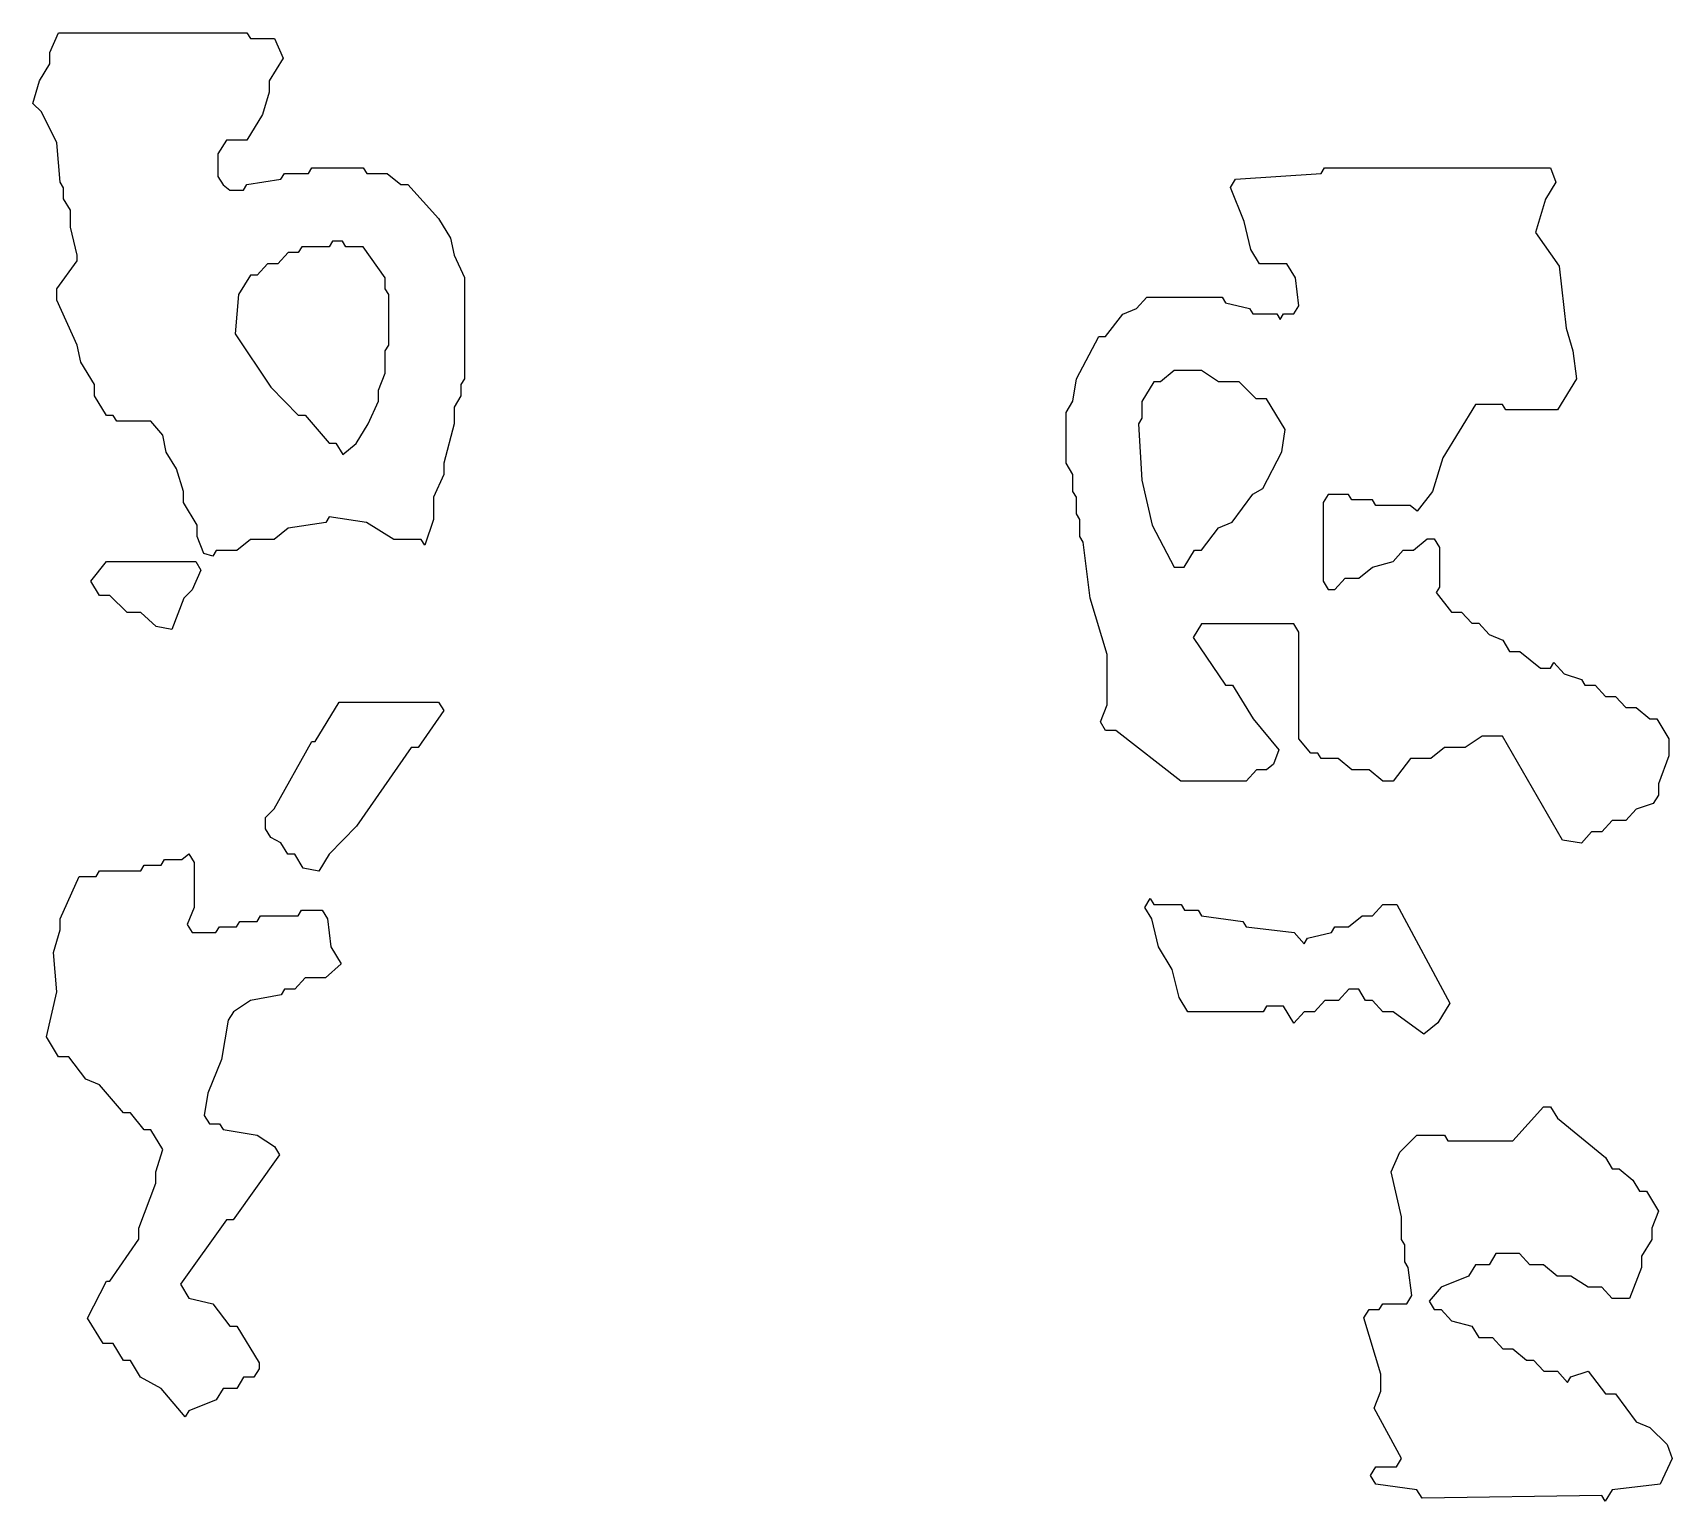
# Model space of a CAD drawing. Header units: millimetres. Extents: x 0 to 3749, y 0 to 781.
# Drawn here: x 0 to 799, y 66 to 781 of the extents above.
import ezdxf

# ---------------------------------------------------------------- set-up
doc = ezdxf.new("R2010")
doc.units = ezdxf.units.MM
doc.layers.add('Y', color=7, linetype='Continuous')

msp = doc.modelspace()

# ---------------------------------------------------------------- linework, layer by layer
at = {"layer": 'Y'}
for points in [[(80.01, 535.38), (80.01, 540.85), (73.35, 551.8), (73.35, 557.29), (70.02, 568.22), (65.02, 576.43), (63.35, 584.64), (57.57, 591.43), (40.89, 591.43), (39.22, 594.17), (35.89, 594.17), (30.01, 603.82), (30.01, 609.3), (23.35, 620.24), (21.68, 628.46), (11.68, 650.38), (11.68, 655.91), (21.68, 669.6), (21.68, 672.29), (18.35, 685.98), (18.35, 694.18), (15.01, 699.66), (15.01, 705.13), (13.35, 707.87), (11.68, 727.04), (4.2, 742.07), (0, 746.2), (3.35, 757.23), (8.35, 765.43), (8.35, 770.9), (12.55, 780.56), (104.34, 780.56), (106, 777.82), (117.68, 777.82), (121.89, 768.13), (115.21, 757.16), (115.21, 751.69), (111.87, 740.72), (104.34, 728.34), (94.34, 728.34), (90.21, 721.56), (90.21, 710.67), (92.69, 706.6), (95.98, 703.89), (102.56, 703.89), (104.22, 706.62), (120.89, 709.36), (122.56, 712.11), (134.22, 712.11), (135.89, 714.85), (161, 714.85), (162.67, 712.11), (172.65, 712.11), (179.32, 706.63), (182.66, 706.63), (197.69, 690.16), (203.54, 680.56), (205.21, 672.34), (210.21, 661.37), (210.21, 612.04), (208.55, 609.3), (208.55, 603.82), (205.21, 598.35), (205.21, 590.15), (200.21, 570.98), (200.21, 565.5), (195.21, 554.54), (195.21, 543.6), (190.97, 531.06), (189.22, 533.93), (175.92, 533.93), (162.58, 542.15), (144.33, 544.87), (142.67, 542.15), (124.32, 539.41), (117.65, 533.93), (105.98, 533.93), (99.32, 528.45), (89.34, 528.45), (87.66, 525.7), (83.37, 527.11), (80.01, 535.38)], [(715.89, 438.1), (705.98, 438.1), (697.64, 432.62), (687.65, 432.62), (680.98, 427.15), (671, 427.15), (662.66, 416.19), (657.58, 416.19), (650.91, 421.67), (642.58, 421.67), (635.91, 427.15), (627.56, 427.15), (625.89, 429.88), (622.57, 429.88), (616.68, 436.79), (616.68, 488.82), (614.22, 492.86), (569.34, 492.86), (565.23, 486.12), (581, 462.94), (584.34, 462.94), (594.36, 446.47), (606.89, 431.37), (604.36, 424.45), (600.98, 421.67), (595.99, 421.67), (590.99, 416.19), (559.25, 416.19), (527.58, 440.84), (522.56, 440.84), (520, 445.03), (523.35, 453.28), (523.35, 477.89), (515.02, 505.26), (511.68, 532.63), (510.01, 535.37), (510.01, 543.59), (508.35, 546.32), (508.35, 554.54), (506.68, 557.28), (506.68, 565.49), (503.35, 570.97), (503.35, 595.67), (506.68, 601.15), (508.35, 612.1), (519.22, 632.7), (522.56, 632.7), (530.88, 643.64), (537.55, 646.38), (542.57, 651.87), (579.34, 651.87), (581.01, 649.12), (592.68, 646.38), (594.34, 643.65), (606, 643.65), (607.61, 641.01), (609.22, 643.65), (614.22, 643.65), (616.68, 647.68), (615.02, 661.32), (610.89, 668.1), (597.56, 668.1), (593.35, 675), (590.02, 688.7), (583.34, 705.17), (585.89, 709.37), (627.55, 712.1), (629.22, 714.85), (739.35, 714.85), (741.89, 707.89), (736.87, 699.64), (731.89, 683.28), (743.54, 666.87), (746.88, 636.73), (750.21, 625.78), (751.88, 612.04), (742.67, 596.91), (717.56, 596.91), (715.89, 599.65), (702.67, 599.65), (686.87, 573.69), (681.87, 557.26), (674.3, 547.58), (670.91, 550.36), (654.22, 550.36), (652.56, 553.1), (642.56, 553.1), (640.89, 555.84), (631, 555.84), (628.55, 551.8), (628.55, 513.52), (631, 509.49), (634.24, 509.49), (639.24, 514.96), (645.91, 514.96), (652.57, 520.43), (662.56, 523.17), (667.57, 528.65), (672.58, 528.65), (679.24, 534.13), (682.67, 534.13), (685.21, 529.95), (685.21, 510.73), (683.57, 508.03), (691, 498.54), (695.99, 498.54), (700.99, 493.06), (704.32, 493.06), (709.34, 487.57), (716.01, 484.83), (719.34, 479.37), (724.32, 479.37), (734.32, 471.15), (739.22, 471.15), (740.93, 473.96), (746, 468.4), (754.35, 465.66), (756, 462.94), (760.99, 462.94), (765.99, 457.46), (770.99, 457.46), (775.99, 451.99), (780.98, 451.99), (787.65, 446.51), (791, 446.51), (796.88, 436.86), (796.88, 428.6), (791.88, 414.91), (791.88, 409.42), (789.35, 405.26), (781, 402.52), (775.99, 397.03), (769.32, 397.03), (764.32, 391.55), (759.32, 391.55), (754.32, 386.07), (745.05, 387.45), (715.89, 438.1)], [(157.54, 580.65), (163.36, 590.21), (168.35, 601.14), (168.35, 606.61), (171.68, 614.82), (171.68, 625.79), (173.35, 628.52), (173.35, 653.11), (171.68, 655.85), (171.68, 661.32), (160.9, 676.31), (152.56, 676.31), (150.89, 679.05), (146, 679.05), (144.34, 676.31), (131, 676.31), (129.34, 673.57), (124.32, 673.57), (119.32, 668.1), (114.32, 668.1), (109.32, 662.62), (106, 662.62), (100.21, 653.11), (98.55, 634), (116.02, 608.02), (129.32, 594.37), (132.66, 594.37), (144.33, 580.68), (147.67, 580.68), (150.97, 575.25), (157.54, 580.65)], [(560.89, 520.44), (565.89, 528.65), (569.23, 528.65), (577.55, 539.59), (584.22, 542.33), (594.21, 556.01), (599.21, 558.75), (608.35, 576.5), (610.01, 587.4), (600.89, 602.38), (595.91, 602.38), (587.57, 610.6), (577.58, 610.6), (569.25, 616.07), (555.98, 616.07), (549.32, 610.6), (546, 610.6), (540.21, 601.09), (540.21, 592.87), (538.55, 590.14), (540.21, 562.8), (545.21, 540.91), (556.01, 520.44), (560.89, 520.44)], [(52.57, 498.34), (45.91, 498.34), (37.57, 506.55), (32.56, 506.55), (28.33, 513.5), (35.9, 523.18), (79.34, 523.18), (81.89, 518.98), (77.7, 509.33), (73.53, 505.22), (67.68, 490.11), (60.07, 491.5), (52.57, 498.34)], [(124.22, 380.6), (120.88, 386.1), (115.88, 388.84), (113.35, 392.99), (113.35, 398.54), (117.53, 402.66), (135.89, 435.56), (137.56, 435.56), (149.22, 454.73), (197.67, 454.73), (200.23, 450.52), (187.67, 432.62), (184.33, 432.62), (157.69, 394.32), (144.36, 380.64), (139.33, 372.37), (131.72, 373.76), (127.56, 380.6), (124.22, 380.6)], [(47.56, 134.17), (44.22, 134.17), (39.22, 142.38), (34.22, 142.38), (26.67, 154.8), (35.89, 172.7), (37.56, 172.7), (51.68, 193.17), (51.68, 198.63), (60.01, 220.54), (60.01, 226.01), (63.34, 236.93), (57.56, 246.43), (54.23, 246.43), (47.57, 254.65), (44.23, 254.65), (32.55, 268.35), (25.88, 271.09), (17.56, 282.03), (12.56, 282.03), (6.67, 291.69), (11.68, 313.62), (10.01, 332.79), (13.35, 343.75), (13.35, 349.23), (22.55, 369.85), (30.89, 369.85), (32.56, 372.58), (52.56, 372.58), (54.22, 375.32), (62.56, 375.32), (64.22, 378.06), (72.58, 378.06), (75.97, 380.85), (78.55, 376.62), (78.55, 354.67), (75.22, 346.48), (77.67, 342.46), (89.22, 342.46), (90.89, 345.2), (99.22, 345.2), (100.89, 347.94), (109.22, 347.94), (110.89, 350.68), (129.22, 350.68), (130.89, 353.42), (141, 353.42), (143.54, 349.24), (145.21, 335.55), (150.24, 327.29), (142.65, 320.36), (132.66, 320.36), (127.66, 314.88), (122.67, 314.88), (121.01, 312.15), (105.98, 309.41), (97.69, 303.96), (95.21, 299.89), (91.88, 280.73), (85.21, 264.3), (83.55, 253.4), (86, 249.37), (91, 249.37), (92.67, 246.62), (109.32, 243.89), (117.69, 238.39), (120.23, 234.21), (97.66, 202.62), (94.33, 202.62), (71.9, 171.23), (76.01, 164.48), (87.67, 161.74), (96, 150.8), (99.34, 150.8), (110.21, 132.93), (110.21, 130.13), (107.67, 125.95), (102.67, 125.95), (99.34, 120.48), (92.67, 120.48), (89.35, 115.02), (76.01, 109.55), (74.29, 106.72), (62.55, 120.5), (52.54, 125.98), (47.56, 134.17)], [(657.57, 303.93), (652.57, 309.41), (649.22, 309.41), (645.89, 314.88), (640.99, 314.88), (635.99, 309.41), (629.32, 309.41), (624.32, 303.93), (619.32, 303.93), (614.26, 298.39), (609.22, 306.67), (601, 306.67), (599.34, 303.93), (562.56, 303.93), (558.35, 310.84), (555.02, 324.53), (548.35, 335.48), (545.02, 349.17), (541.66, 354.69), (544.28, 358.99), (546, 356.15), (559.34, 356.15), (561, 353.42), (567.67, 353.42), (569.34, 350.67), (589.34, 347.93), (591.01, 345.2), (614.33, 342.46), (619.26, 337.05), (620.88, 339.71), (632.55, 342.45), (634.22, 345.2), (640.91, 345.2), (647.58, 350.68), (652.57, 350.68), (657.57, 356.15), (664.34, 356.15), (690.23, 308.14), (684.36, 298.49), (677.62, 292.95), (662.58, 303.93), (657.57, 303.93)], [(674.22, 71.2), (654.22, 73.94), (651.66, 78.14), (654.22, 82.35), (664.22, 82.35), (666.66, 86.36), (653.34, 110.99), (656.68, 119.23), (656.68, 127.41), (648.34, 154.82), (650.89, 159.01), (655.89, 159.01), (657.56, 161.75), (669.22, 161.75), (671.68, 165.78), (670.02, 179.41), (668.35, 182.16), (668.35, 190.37), (666.68, 193.11), (666.68, 204.08), (661.68, 226.01), (665.86, 235.64), (674.24, 243.89), (687.67, 243.89), (689.34, 241.15), (720.9, 241.15), (735.9, 257.58), (739.34, 257.58), (742.69, 252.07), (766.02, 232.91), (769.34, 227.46), (772.65, 227.46), (779.36, 221.95), (782.67, 216.51), (786, 216.51), (791.89, 206.84), (788.55, 198.59), (788.55, 193.11), (783.55, 184.9), (783.55, 179.43), (777.68, 164.29), (769.24, 164.29), (764.24, 169.76), (757.58, 169.76), (749.25, 175.24), (742.58, 175.24), (735.91, 180.72), (729.24, 180.72), (724.24, 186.19), (712.67, 186.19), (709.34, 180.72), (702.67, 180.72), (699.35, 175.26), (686.01, 169.78), (680.24, 163.01), (682.67, 159.01), (685.99, 159.01), (691, 153.52), (701.01, 150.78), (704.34, 145.32), (710.99, 145.32), (715.99, 139.85), (720.98, 139.85), (727.65, 134.37), (730.99, 134.37), (735.99, 128.89), (742.66, 128.89), (747.6, 123.48), (749.21, 126.14), (757.65, 128.91), (766, 117.94), (771, 117.94), (781.01, 104.23), (787.67, 101.5), (796.03, 93.25), (798.55, 86.35), (792.68, 73.94), (769.34, 71.2), (765.95, 65.62), (764.22, 68.45), (676.72, 67.08), (674.22, 71.2)]]:
    msp.add_lwpolyline(points, close=True, dxfattribs=at)

doc.saveas('drawing.dxf')
